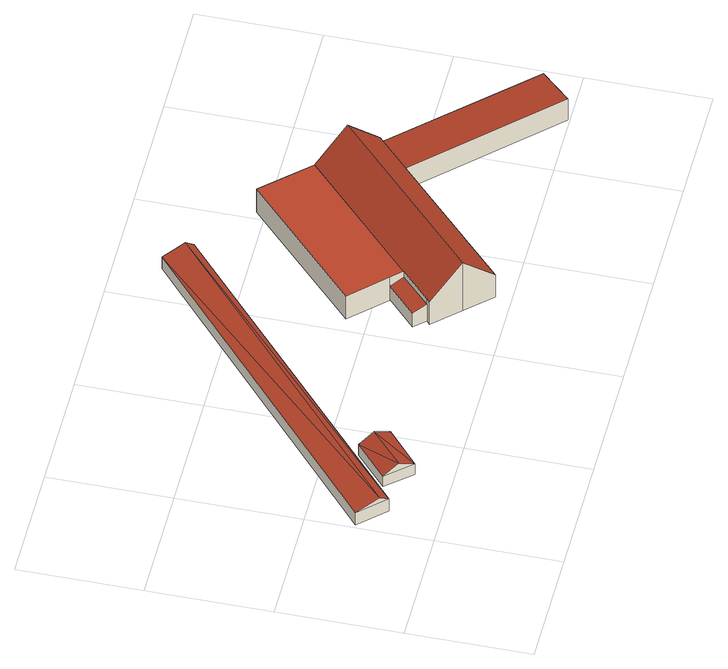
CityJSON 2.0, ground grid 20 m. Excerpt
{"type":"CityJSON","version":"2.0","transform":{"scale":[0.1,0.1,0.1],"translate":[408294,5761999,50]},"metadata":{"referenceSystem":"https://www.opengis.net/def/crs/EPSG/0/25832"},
"CityObjects":{
"building1":{"type":"Building","attributes":{"Gemeindeschluessel":"05515000","Geometrietyp2DReferenz":"3000","function":"31001_2700","roofType":"3100","measuredHeight":3.63},"geometry":[{"type":"Solid","lod":"2","boundaries":[[[[0,1,2,3]],[[4,5,1,0]],[[6,7,5,4]],[[3,2,7,6]],[[0,8,4]],[[6,9,3]],[[0,3,9]],[[9,8,0]],[[8,9,6]],[[6,4,8]],[[1,5,7,2]]]],"semantics":{"surfaces":[{"type":"WallSurface"},{"type":"RoofSurface"},{"type":"GroundSurface"}],"values":[[0,0,0,0,0,0,1,1,1,1,2]]}}]},
"building2":{"type":"Building","attributes":{"Gemeindeschluessel":"05515000","Geometrietyp2DReferenz":"3000","function":"31001_2700","roofType":"3100","measuredHeight":3.62},"geometry":[{"type":"Solid","lod":"2","boundaries":[[[[10,11,12,13]],[[14,15,11,10]],[[16,17,15,14]],[[13,12,17,16]],[[10,18,14]],[[16,19,13]],[[10,13,19]],[[19,18,10]],[[18,19,16]],[[16,14,18]],[[11,15,17,12]]]],"semantics":{"surfaces":[{"type":"WallSurface"},{"type":"RoofSurface"},{"type":"GroundSurface"}],"values":[[0,0,0,0,0,0,1,1,1,1,2]]}}]},
"building3":{"type":"Building","attributes":{"Gemeindeschluessel":"05515000","Geometrietyp2DReferenz":"3000","function":"51009_1610","roofType":"1000","measuredHeight":4.88},"geometry":[{"type":"Solid","lod":"2","boundaries":[[[[20,21,22,23]],[[24,25,21,20]],[[26,27,25,24]],[[28,29,27,26]],[[23,22,29,28]],[[26,24,20,23,28]],[[21,25,27,29,22]]]],"semantics":{"surfaces":[{"type":"WallSurface"},{"type":"RoofSurface"},{"type":"GroundSurface"}],"values":[[0,0,0,0,0,1,2]]}}]},
"building4":{"type":"Building","attributes":{"Gemeindeschluessel":"05515000","Geometrietyp2DReferenz":"3000","function":"31001_2700"},"children":["building4-1","building4-2","building4-3"]},
"building4-1":{"type":"BuildingPart","attributes":{"roofType":"2100","measuredHeight":3.57},"parents":["building4"],"geometry":[{"type":"Solid","lod":"2","boundaries":[[[[30,31,32,33]],[[34,35,31,30]],[[36,37,35,34]],[[34,30,33,36]],[[32,31,35,37]],[[37,36,33,32]]]],"semantics":{"surfaces":[{"type":"WallSurface"},{"type":"RoofSurface"},{"type":"GroundSurface"},{"type":"ClosureSurface"}],"values":[[0,0,0,1,2,3]]}}]},
"building4-2":{"type":"BuildingPart","attributes":{"roofType":"2100","measuredHeight":4.52},"parents":["building4"],"geometry":[{"type":"Solid","lod":"2","boundaries":[[[[38,39,40,41]],[[42,43,39,38]],[[44,45,43,42]],[[38,41,44,42]],[[40,39,43,45]],[[40,45,44,41]]]],"semantics":{"surfaces":[{"type":"WallSurface"},{"type":"RoofSurface"},{"type":"GroundSurface"},{"type":"ClosureSurface"}],"values":[[0,0,0,1,2,3]]}}]},
"building4-3":{"type":"BuildingPart","attributes":{"roofType":"3100","measuredHeight":10.24},"parents":["building4"],"geometry":[{"type":"Solid","lod":"2","boundaries":[[[[46,47,48,49]],[[50,51,47,46]],[[52,33,32,51,50]],[[28,37,36,53]],[[26,54,37,28]],[[55,56,54,26]],[[57,41,40,56,55]],[[49,48,45,44,58]],[[26,28,53,52,50,46,55]],[[49,58,57,55,46]],[[47,51,32,37,54,56,40,45,48]],[[36,33,52,53]],[[37,32,33,36]],[[41,57,58,44]],[[45,40,41,44]]]],"semantics":{"surfaces":[{"type":"WallSurface"},{"type":"RoofSurface"},{"type":"GroundSurface"},{"type":"ClosureSurface"}],"values":[[0,0,0,0,0,0,0,0,1,1,2,0,3,0,3]]}}]}
},
"vertices":[
[127,59,35],[127,59,13],[185,110,13],[185,110,35],[91,100,35],[91,100,13],[148,151,35],[148,151,13],[109,80,49],[166,131,49],
[47,81,34],[47,81,9],[504,486,9],[504,486,34],[7,123,34],[7,123,9],[468,527,34],[468,527,9],[36,92,45],[495,497,45],
[420,233,64],[420,233,15],[473,178,15],[473,178,64],[610,414,64],[610,414,15],[679,341,64],[679,341,15],[490,160,64],[490,160,15],
[424,131,46],[424,131,18],[441,113,18],[441,113,53],[473,178,46],[473,178,18],[490,160,53],[490,160,18],
[953,51,54],[953,51,18],[757,258,18],[757,258,54],[900,1,63],[900,1,18],[703,206,63],[703,206,18],
[474,65,120],[474,65,18],[513,24,18],[513,24,65],[434,107,65],[434,107,18],[441,113,65],[490,160,65],[679,341,18],[718,299,120],[718,299,18],[757,258,64],[703,206,64]
]}
